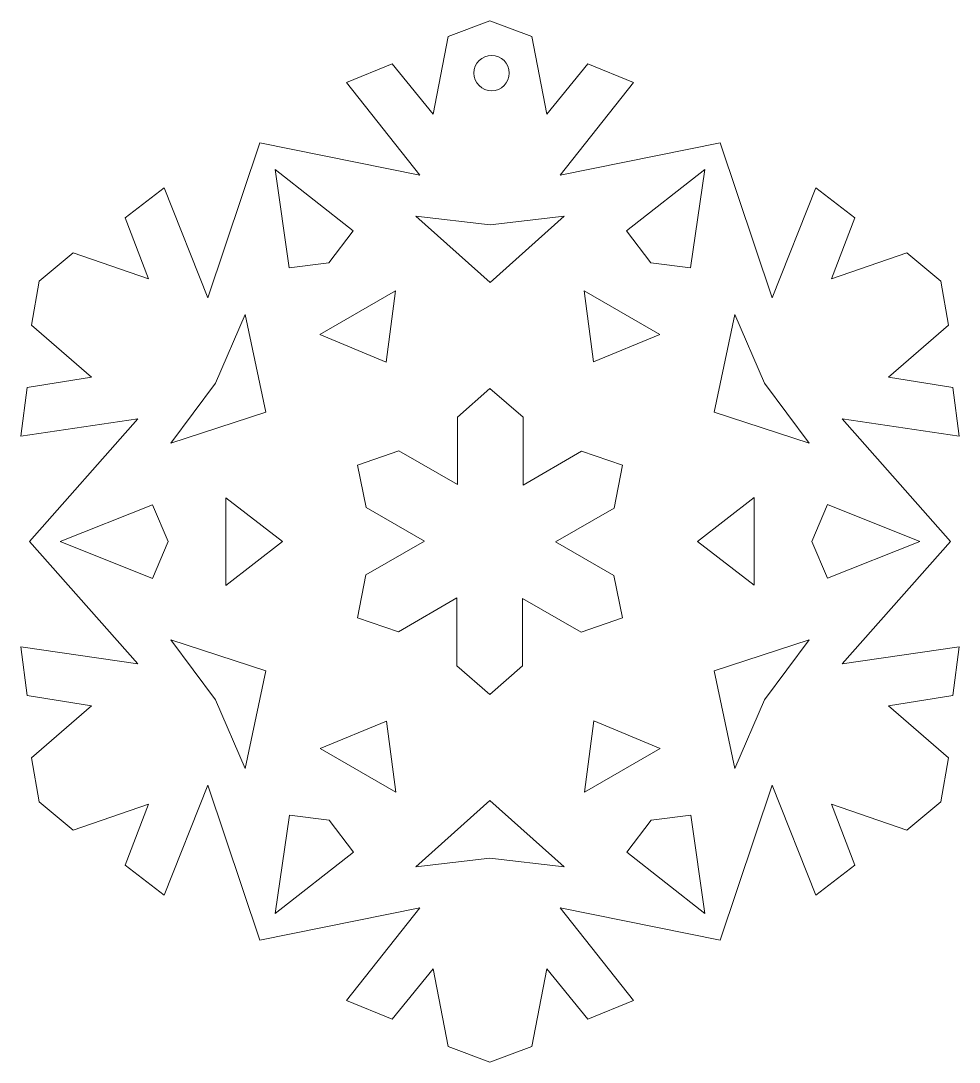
# Model space of a CAD drawing. Header units: millimetres. Extents: x -103 to 102, y -103 to 103.
# Drawn here: x -33.3 to -3.51, y -20.38 to 12.69 of the extents above; entities that cross this region are included whole.
import ezdxf

# ---------------------------------------------------------------- set-up
doc = ezdxf.new("R2010")
doc.units = ezdxf.units.MM
doc.header["$MEASUREMENT"] = 0
doc.layers.add('layer 1', color=7, linetype='Continuous')

msp = doc.modelspace()

# ---------------------------------------------------------------- linework, layer by layer
at = {"layer": 'layer 1', "color": 2, "lineweight": 9}
for points, knots in [([(-11.0914, 8.818), (-11.0914, 8.818), (-11.0914, 8.818), (-11.0914, 8.818), (-11.0914, 8.818), (-11.0914, 8.818), (-9.4403, 3.8983), (-9.4403, 3.8983), (-9.4403, 3.8983), (-9.4403, 3.8983), (-8.0601, 7.3856), (-8.0601, 7.3856), (-8.0601, 7.3856), (-8.0601, 7.3856), (-6.8226, 6.4338), (-6.8226, 6.4338), (-6.8226, 6.4338), (-6.8226, 6.4338), (-7.5545, 4.4978), (-7.5545, 4.4978), (-7.5545, 4.4978), (-7.5545, 4.4978), (-5.1723, 5.323), (-5.1723, 5.323), (-5.1723, 5.323), (-5.1723, 5.323), (-4.0833, 4.423), (-4.0833, 4.423), (-4.0833, 4.423), (-4.0833, 4.423), (-3.8485, 3.0298), (-3.8485, 3.0298), (-3.8485, 3.0298), (-3.8485, 3.0298), (-5.7541, 1.3794), (-5.7541, 1.3794), (-5.7541, 1.3794), (-5.7541, 1.3794), (-3.7115, 1.0452), (-3.7115, 1.0452), (-3.7115, 1.0452), (-3.7115, 1.0452), (-3.506, -0.5023), (-3.506, -0.5023), (-3.506, -0.5023), (-3.506, -0.5023), (-7.2162, 0.0461), (-7.2162, 0.0461), (-7.2162, 0.0461), (-7.2162, 0.0461), (-3.7811, -3.8438), (-3.7811, -3.8438), (-3.7811, -3.8438), (-3.7811, -3.8438), (-7.2162, -7.7335), (-7.2162, -7.7335), (-7.2162, -7.7335), (-7.2162, -7.7335), (-3.506, -7.1851), (-3.506, -7.1851), (-3.506, -7.1851), (-3.506, -7.1851), (-3.7115, -8.7328), (-3.7115, -8.7328), (-3.7115, -8.7328), (-3.7115, -8.7328), (-5.7541, -9.0669), (-5.7541, -9.0669), (-5.7541, -9.0669), (-5.7541, -9.0669), (-3.8485, -10.7174), (-3.8485, -10.7174), (-3.8485, -10.7174), (-3.8485, -10.7174), (-4.0832, -12.1104), (-4.0832, -12.1104), (-4.0832, -12.1104), (-4.0832, -12.1104), (-5.1721, -13.0104), (-5.1721, -13.0104), (-5.1721, -13.0104), (-5.1721, -13.0104), (-7.5545, -12.1854), (-7.5545, -12.1854), (-7.5545, -12.1854), (-7.5545, -12.1854), (-6.8225, -14.1213), (-6.8225, -14.1213), (-6.8225, -14.1213), (-6.8225, -14.1213), (-8.06, -15.0732), (-8.06, -15.0732), (-8.06, -15.0732), (-8.06, -15.0732), (-9.4403, -11.5858), (-9.4403, -11.5858), (-9.4403, -11.5858), (-9.4403, -11.5858), (-11.0913, -16.5056), (-11.0913, -16.5056), (-11.0913, -16.5056), (-11.0913, -16.5056), (-16.1776, -15.4756), (-16.1776, -15.4756), (-16.1776, -15.4756), (-16.1776, -15.4756), (-13.8475, -18.4145), (-13.8475, -18.4145), (-13.8475, -18.4145), (-13.8475, -18.4145), (-15.2905, -19.0104), (-15.2905, -19.0104), (-15.2905, -19.0104), (-15.2905, -19.0104), (-16.6012, -17.4084), (-16.6012, -17.4084), (-16.6012, -17.4084), (-16.6012, -17.4084), (-17.0778, -19.8841), (-17.0778, -19.8841), (-17.0778, -19.8841), (-17.0778, -19.8841), (-18.4017, -20.3773), (-18.4017, -20.3773), (-18.4017, -20.3773), (-18.4017, -20.3773), (-19.7254, -19.8841), (-19.7254, -19.8841), (-19.7254, -19.8841), (-19.7254, -19.8841), (-20.202, -17.4085), (-20.202, -17.4085), (-20.202, -17.4085), (-20.202, -17.4085), (-21.5126, -19.0104), (-21.5126, -19.0104), (-21.5126, -19.0104), (-21.5126, -19.0104), (-22.9556, -18.4145), (-22.9556, -18.4145), (-22.9556, -18.4145), (-22.9556, -18.4145), (-20.6256, -15.4756), (-20.6256, -15.4756), (-20.6256, -15.4756), (-20.6256, -15.4756), (-25.7119, -16.5056), (-25.7119, -16.5056), (-25.7119, -16.5056), (-25.7119, -16.5056), (-27.363, -11.5859), (-27.363, -11.5859), (-27.363, -11.5859), (-27.363, -11.5859), (-28.7432, -15.0732), (-28.7432, -15.0732), (-28.7432, -15.0732), (-28.7432, -15.0732), (-29.9805, -14.1215), (-29.9805, -14.1215), (-29.9805, -14.1215), (-29.9805, -14.1215), (-29.2487, -12.1854), (-29.2487, -12.1854), (-29.2487, -12.1854), (-29.2487, -12.1854), (-31.6309, -13.0106), (-31.6309, -13.0106), (-31.6309, -13.0106), (-31.6309, -13.0106), (-32.7199, -12.1105), (-32.7199, -12.1105), (-32.7199, -12.1105), (-32.7199, -12.1105), (-32.9547, -10.7176), (-32.9547, -10.7176), (-32.9547, -10.7176), (-32.9547, -10.7176), (-31.0491, -9.0669), (-31.0491, -9.0669), (-31.0491, -9.0669), (-31.0491, -9.0669), (-33.0917, -8.7329), (-33.0917, -8.7329), (-33.0917, -8.7329), (-33.0917, -8.7329), (-33.2972, -7.1852), (-33.2972, -7.1852), (-33.2972, -7.1852), (-33.2972, -7.1852), (-29.587, -7.7336), (-29.587, -7.7336), (-29.587, -7.7336), (-29.587, -7.7336), (-33.0223, -3.8439), (-33.0223, -3.8439), (-33.0223, -3.8439), (-33.0223, -3.8439), (-29.587, 0.0459), (-29.587, 0.0459), (-29.587, 0.0459), (-29.587, 0.0459), (-33.2972, -0.5025), (-33.2972, -0.5025), (-33.2972, -0.5025), (-33.2972, -0.5025), (-33.0917, 1.045), (-33.0917, 1.045), (-33.0917, 1.045), (-33.0917, 1.045), (-31.049, 1.3792), (-31.049, 1.3792), (-31.049, 1.3792), (-31.049, 1.3792), (-32.9547, 3.0297), (-32.9547, 3.0297), (-32.9547, 3.0297), (-32.9547, 3.0297), (-32.7199, 4.4228), (-32.7199, 4.4228), (-32.7199, 4.4228), (-32.7199, 4.4228), (-31.6309, 5.3227), (-31.6309, 5.3227), (-31.6309, 5.3227), (-31.6309, 5.3227), (-29.2487, 4.4976), (-29.2487, 4.4976), (-29.2487, 4.4976), (-29.2487, 4.4976), (-29.9805, 6.4335), (-29.9805, 6.4335), (-29.9805, 6.4335), (-29.9805, 6.4335), (-28.7432, 7.3854), (-28.7432, 7.3854), (-28.7432, 7.3854), (-28.7432, 7.3854), (-27.363, 3.8982), (-27.363, 3.8982), (-27.363, 3.8982), (-27.363, 3.8982), (-25.7119, 8.8179), (-25.7119, 8.8179), (-25.7119, 8.8179), (-25.7119, 8.8179), (-20.6256, 7.7879), (-20.6256, 7.7879), (-20.6256, 7.7879), (-20.6256, 7.7879), (-22.9556, 10.7269), (-22.9556, 10.7269), (-22.9556, 10.7269), (-22.9556, 10.7269), (-21.5127, 11.3225), (-21.5127, 11.3225), (-21.5127, 11.3225), (-21.5127, 11.3225), (-20.202, 9.7207), (-20.202, 9.7207), (-20.202, 9.7207), (-20.202, 9.7207), (-19.7255, 12.1963), (-19.7255, 12.1963), (-19.7255, 12.1963), (-19.7255, 12.1963), (-18.4017, 12.6894), (-18.4017, 12.6894), (-18.4017, 12.6894), (-18.4017, 12.6894), (-17.0778, 12.1963), (-17.0778, 12.1963), (-17.0778, 12.1963), (-17.0778, 12.1963), (-16.6012, 9.7207), (-16.6012, 9.7207), (-16.6012, 9.7207), (-16.6012, 9.7207), (-15.2906, 11.3225), (-15.2906, 11.3225), (-15.2906, 11.3225), (-15.2906, 11.3225), (-13.8476, 10.7269), (-13.8476, 10.7269), (-13.8476, 10.7269), (-13.8476, 10.7269), (-16.1776, 7.7879), (-16.1776, 7.7879), (-16.1776, 7.7879), (-16.1776, 7.7879), (-11.0914, 8.818), (-11.0914, 8.818)], [0, 0, 0, 0, 0.0135135, 0.0135135, 0.0135135, 0.0135135, 0.027027, 0.027027, 0.027027, 0.027027, 0.0405405, 0.0405405, 0.0405405, 0.0405405, 0.0540541, 0.0540541, 0.0540541, 0.0540541, 0.0675676, 0.0675676, 0.0675676, 0.0675676, 0.0810811, 0.0810811, 0.0810811, 0.0810811, 0.0945946, 0.0945946, 0.0945946, 0.0945946, 0.1081081, 0.1081081, 0.1081081, 0.1081081, 0.1216216, 0.1216216, 0.1216216, 0.1216216, 0.1351351, 0.1351351, 0.1351351, 0.1351351, 0.1486486, 0.1486486, 0.1486486, 0.1486486, 0.1621622, 0.1621622, 0.1621622, 0.1621622, 0.1756757, 0.1756757, 0.1756757, 0.1756757, 0.1891892, 0.1891892, 0.1891892, 0.1891892, 0.2027027, 0.2027027, 0.2027027, 0.2027027, 0.2162162, 0.2162162, 0.2162162, 0.2162162, 0.2297297, 0.2297297, 0.2297297, 0.2297297, 0.2432432, 0.2432432, 0.2432432, 0.2432432, 0.2567568, 0.2567568, 0.2567568, 0.2567568, 0.2702703, 0.2702703, 0.2702703, 0.2702703, 0.2837838, 0.2837838, 0.2837838, 0.2837838, 0.2972973, 0.2972973, 0.2972973, 0.2972973, 0.3108108, 0.3108108, 0.3108108, 0.3108108, 0.3243243, 0.3243243, 0.3243243, 0.3243243, 0.3378378, 0.3378378, 0.3378378, 0.3378378, 0.3513514, 0.3513514, 0.3513514, 0.3513514, 0.3648649, 0.3648649, 0.3648649, 0.3648649, 0.3783784, 0.3783784, 0.3783784, 0.3783784, 0.3918919, 0.3918919, 0.3918919, 0.3918919, 0.4054054, 0.4054054, 0.4054054, 0.4054054, 0.4189189, 0.4189189, 0.4189189, 0.4189189, 0.4324324, 0.4324324, 0.4324324, 0.4324324, 0.4459459, 0.4459459, 0.4459459, 0.4459459, 0.4594595, 0.4594595, 0.4594595, 0.4594595, 0.472973, 0.472973, 0.472973, 0.472973, 0.4864865, 0.4864865, 0.4864865, 0.4864865, 0.5, 0.5, 0.5, 0.5, 0.5135135, 0.5135135, 0.5135135, 0.5135135, 0.527027, 0.527027, 0.527027, 0.527027, 0.5405405, 0.5405405, 0.5405405, 0.5405405, 0.5540541, 0.5540541, 0.5540541, 0.5540541, 0.5675676, 0.5675676, 0.5675676, 0.5675676, 0.5810811, 0.5810811, 0.5810811, 0.5810811, 0.5945946, 0.5945946, 0.5945946, 0.5945946, 0.6081081, 0.6081081, 0.6081081, 0.6081081, 0.6216216, 0.6216216, 0.6216216, 0.6216216, 0.6351351, 0.6351351, 0.6351351, 0.6351351, 0.6486486, 0.6486486, 0.6486486, 0.6486486, 0.6621622, 0.6621622, 0.6621622, 0.6621622, 0.6756757, 0.6756757, 0.6756757, 0.6756757, 0.6891892, 0.6891892, 0.6891892, 0.6891892, 0.7027027, 0.7027027, 0.7027027, 0.7027027, 0.7162162, 0.7162162, 0.7162162, 0.7162162, 0.7297297, 0.7297297, 0.7297297, 0.7297297, 0.7432432, 0.7432432, 0.7432432, 0.7432432, 0.7567568, 0.7567568, 0.7567568, 0.7567568, 0.7702703, 0.7702703, 0.7702703, 0.7702703, 0.7837838, 0.7837838, 0.7837838, 0.7837838, 0.7972973, 0.7972973, 0.7972973, 0.7972973, 0.8108108, 0.8108108, 0.8108108, 0.8108108, 0.8243243, 0.8243243, 0.8243243, 0.8243243, 0.8378378, 0.8378378, 0.8378378, 0.8378378, 0.8513514, 0.8513514, 0.8513514, 0.8513514, 0.8648649, 0.8648649, 0.8648649, 0.8648649, 0.8783784, 0.8783784, 0.8783784, 0.8783784, 0.8918919, 0.8918919, 0.8918919, 0.8918919, 0.9054054, 0.9054054, 0.9054054, 0.9054054, 0.9189189, 0.9189189, 0.9189189, 0.9189189, 0.9324324, 0.9324324, 0.9324324, 0.9324324, 0.9459459, 0.9459459, 0.9459459, 0.9459459, 0.9594595, 0.9594595, 0.9594595, 0.9594595, 0.972973, 0.972973, 0.972973, 0.972973, 1, 1, 1, 1]), ([(-18.3517, 11.5913), (-18.042, 11.5913), (-17.7909, 11.3403), (-17.7909, 11.0305), (-17.7909, 11.0305), (-17.7909, 10.7208), (-18.042, 10.4697), (-18.3517, 10.4697), (-18.3517, 10.4697), (-18.6615, 10.4697), (-18.9126, 10.7208), (-18.9126, 11.0305), (-18.9126, 11.0305), (-18.9126, 11.3403), (-18.6615, 11.5913), (-18.3517, 11.5913)], [0, 0, 0, 0, 0.2, 0.2, 0.2, 0.2, 0.4, 0.4, 0.4, 0.4, 0.6, 0.6, 0.6, 0.6, 1, 1, 1, 1]), ([(-22.748, 6.0176), (-22.748, 6.0176), (-22.748, 6.0176), (-22.748, 6.0176), (-22.748, 6.0176), (-22.748, 6.0176), (-25.2273, 7.9684), (-25.2273, 7.9684), (-25.2273, 7.9684), (-25.2273, 7.9684), (-24.7773, 4.8459), (-24.7773, 4.8459), (-24.7773, 4.8459), (-24.7773, 4.8459), (-23.5145, 5.0017), (-23.5145, 5.0017), (-23.5145, 5.0017), (-23.5145, 5.0017), (-22.748, 6.0176), (-22.748, 6.0176)], [0, 0, 0, 0, 0.1666667, 0.1666667, 0.1666667, 0.1666667, 0.3333333, 0.3333333, 0.3333333, 0.3333333, 0.5, 0.5, 0.5, 0.5, 0.6666667, 0.6666667, 0.6666667, 0.6666667, 1, 1, 1, 1]), ([(-12.0347, 4.8509), (-12.0347, 4.8509), (-12.0347, 4.8509), (-12.0347, 4.8509), (-12.0347, 4.8509), (-12.0347, 4.8509), (-11.5848, 7.9734), (-11.5848, 7.9734), (-11.5848, 7.9734), (-11.5848, 7.9734), (-14.064, 6.0225), (-14.064, 6.0225), (-14.064, 6.0225), (-14.064, 6.0225), (-13.2976, 5.0068), (-13.2976, 5.0068), (-13.2976, 5.0068), (-13.2976, 5.0068), (-12.0347, 4.8509), (-12.0347, 4.8509)], [0, 0, 0, 0, 0.1666667, 0.1666667, 0.1666667, 0.1666667, 0.3333333, 0.3333333, 0.3333333, 0.3333333, 0.5, 0.5, 0.5, 0.5, 0.6666667, 0.6666667, 0.6666667, 0.6666667, 1, 1, 1, 1]), ([(-18.4, 4.3756), (-18.4, 4.3756), (-18.4, 4.3756), (-18.4, 4.3756), (-18.4, 4.3756), (-18.4, 4.3756), (-16.042, 6.4904), (-16.042, 6.4904), (-16.042, 6.4904), (-16.042, 6.4904), (-18.4, 6.2158), (-18.4, 6.2158), (-18.4, 6.2158), (-18.4, 6.2158), (-20.7581, 6.4904), (-20.7581, 6.4904), (-20.7581, 6.4904), (-20.7581, 6.4904), (-18.4, 4.3756), (-18.4, 4.3756)], [0, 0, 0, 0, 0.1666667, 0.1666667, 0.1666667, 0.1666667, 0.3333333, 0.3333333, 0.3333333, 0.3333333, 0.5, 0.5, 0.5, 0.5, 0.6666667, 0.6666667, 0.6666667, 0.6666667, 1, 1, 1, 1]), ([(-21.3971, 4.1146), (-21.3971, 4.1146), (-21.3971, 4.1146), (-21.3971, 4.1146), (-21.3971, 4.1146), (-21.3971, 4.1146), (-23.8048, 2.7245), (-23.8048, 2.7245), (-23.8048, 2.7245), (-23.8048, 2.7245), (-21.6974, 1.8546), (-21.6974, 1.8546), (-21.6974, 1.8546), (-21.6974, 1.8546), (-21.3971, 4.1146), (-21.3971, 4.1146)], [0, 0, 0, 0, 0.2, 0.2, 0.2, 0.2, 0.4, 0.4, 0.4, 0.4, 0.6, 0.6, 0.6, 0.6, 1, 1, 1, 1]), ([(-13.0073, 2.7296), (-13.0073, 2.7296), (-13.0073, 2.7296), (-13.0073, 2.7296), (-13.0073, 2.7296), (-13.0073, 2.7296), (-15.4149, 4.1196), (-15.4149, 4.1196), (-15.4149, 4.1196), (-15.4149, 4.1196), (-15.1145, 1.8597), (-15.1145, 1.8597), (-15.1145, 1.8597), (-15.1145, 1.8597), (-13.0073, 2.7296), (-13.0073, 2.7296)], [0, 0, 0, 0, 0.2, 0.2, 0.2, 0.2, 0.4, 0.4, 0.4, 0.4, 0.6, 0.6, 0.6, 0.6, 1, 1, 1, 1]), ([(-25.5191, 0.2673), (-25.5191, 0.2673), (-25.5191, 0.2673), (-25.5191, 0.2673), (-25.5191, 0.2673), (-25.5191, 0.2673), (-26.1716, 3.3669), (-26.1716, 3.3669), (-26.1716, 3.3669), (-26.1716, 3.3669), (-27.1128, 1.1874), (-27.1128, 1.1874), (-27.1128, 1.1874), (-27.1128, 1.1874), (-28.5297, -0.7175), (-28.5297, -0.7175), (-28.5297, -0.7175), (-28.5297, -0.7175), (-25.5191, 0.2673), (-25.5191, 0.2673)], [0, 0, 0, 0, 0.1666667, 0.1666667, 0.1666667, 0.1666667, 0.3333333, 0.3333333, 0.3333333, 0.3333333, 0.5, 0.5, 0.5, 0.5, 0.6666667, 0.6666667, 0.6666667, 0.6666667, 1, 1, 1, 1]), ([(-11.2825, 0.2645), (-11.2825, 0.2645), (-11.2825, 0.2645), (-11.2825, 0.2645), (-11.2825, 0.2645), (-11.2825, 0.2645), (-8.2719, -0.7202), (-8.2719, -0.7202), (-8.2719, -0.7202), (-8.2719, -0.7202), (-9.6889, 1.1846), (-9.6889, 1.1846), (-9.6889, 1.1846), (-9.6889, 1.1846), (-10.63, 3.3642), (-10.63, 3.3642), (-10.63, 3.3642), (-10.63, 3.3642), (-11.2825, 0.2645), (-11.2825, 0.2645)], [0, 0, 0, 0, 0.1666667, 0.1666667, 0.1666667, 0.1666667, 0.3333333, 0.3333333, 0.3333333, 0.3333333, 0.5, 0.5, 0.5, 0.5, 0.6666667, 0.6666667, 0.6666667, 0.6666667, 1, 1, 1, 1]), ([(-14.1983, -6.2707), (-14.1983, -6.2707), (-14.4698, -4.9272), (-14.4698, -4.9272), (-14.4698, -4.9272), (-14.4698, -4.9272), (-16.3232, -3.8573), (-16.3232, -3.8573), (-16.3232, -3.8573), (-16.3232, -3.8573), (-14.4582, -2.7806), (-14.4582, -2.7806), (-14.4582, -2.7806), (-14.4582, -2.7806), (-14.1983, -1.417), (-14.1983, -1.417), (-14.1983, -1.417), (-14.1983, -1.417), (-15.4975, -0.9805), (-15.4975, -0.9805), (-15.4975, -0.9805), (-15.4975, -0.9805), (-17.3509, -2.0505), (-17.3509, -2.0505), (-17.3509, -2.0505), (-17.3509, -2.0505), (-17.3509, 0.1029), (-17.3509, 0.1029), (-17.3509, 0.1029), (-17.3509, 0.1029), (-18.4017, 1.0097), (-18.4017, 1.0097), (-18.4017, 1.0097), (-18.4017, 1.0097), (-19.4293, 0.1029), (-19.4293, 0.1029), (-19.4293, 0.1029), (-19.4293, 0.1029), (-19.4293, -2.0372), (-19.4293, -2.0372), (-19.4293, -2.0372), (-19.4293, -2.0372), (-21.2942, -0.9605), (-21.2942, -0.9605), (-21.2942, -0.9605), (-21.2942, -0.9605), (-22.6049, -1.4171), (-22.6049, -1.4171), (-22.6049, -1.4171), (-22.6049, -1.4171), (-22.3335, -2.7605), (-22.3335, -2.7605), (-22.3335, -2.7605), (-22.3335, -2.7605), (-20.4801, -3.8304), (-20.4801, -3.8304), (-20.4801, -3.8304), (-20.4801, -3.8304), (-22.3451, -4.9072), (-22.3451, -4.9072), (-22.3451, -4.9072), (-22.3451, -4.9072), (-22.6049, -6.2707), (-22.6049, -6.2707), (-22.6049, -6.2707), (-22.6049, -6.2707), (-21.3058, -6.7071), (-21.3058, -6.7071), (-21.3058, -6.7071), (-21.3058, -6.7071), (-19.4524, -5.6371), (-19.4524, -5.6371), (-19.4524, -5.6371), (-19.4524, -5.6371), (-19.4524, -7.7906), (-19.4524, -7.7906), (-19.4524, -7.7906), (-19.4524, -7.7906), (-18.4017, -8.6974), (-18.4017, -8.6974), (-18.4017, -8.6974), (-18.4017, -8.6974), (-17.374, -7.7906), (-17.374, -7.7906), (-17.374, -7.7906), (-17.374, -7.7906), (-17.374, -5.6506), (-17.374, -5.6506), (-17.374, -5.6506), (-17.374, -5.6506), (-15.5091, -6.7272), (-15.5091, -6.7272), (-15.5091, -6.7272), (-15.5091, -6.7272), (-14.1983, -6.2707), (-14.1983, -6.2707)], [0, 0, 0, 0, 0.04, 0.04, 0.04, 0.04, 0.08, 0.08, 0.08, 0.08, 0.12, 0.12, 0.12, 0.12, 0.16, 0.16, 0.16, 0.16, 0.2, 0.2, 0.2, 0.2, 0.24, 0.24, 0.24, 0.24, 0.28, 0.28, 0.28, 0.28, 0.32, 0.32, 0.32, 0.32, 0.36, 0.36, 0.36, 0.36, 0.4, 0.4, 0.4, 0.4, 0.44, 0.44, 0.44, 0.44, 0.48, 0.48, 0.48, 0.48, 0.52, 0.52, 0.52, 0.52, 0.56, 0.56, 0.56, 0.56, 0.6, 0.6, 0.6, 0.6, 0.64, 0.64, 0.64, 0.64, 0.68, 0.68, 0.68, 0.68, 0.72, 0.72, 0.72, 0.72, 0.76, 0.76, 0.76, 0.76, 0.8, 0.8, 0.8, 0.8, 0.84, 0.84, 0.84, 0.84, 0.88, 0.88, 0.88, 0.88, 0.92, 0.92, 0.92, 0.92, 1, 1, 1, 1]), ([(-26.7915, -2.4588), (-26.7915, -2.4588), (-26.7915, -2.4588), (-26.7915, -2.4588), (-26.7915, -2.4588), (-26.7915, -2.4588), (-26.7915, -5.2388), (-26.7915, -5.2388), (-26.7915, -5.2388), (-26.7915, -5.2388), (-24.9846, -3.8488), (-24.9846, -3.8488), (-24.9846, -3.8488), (-24.9846, -3.8488), (-26.7915, -2.4588), (-26.7915, -2.4588)], [0, 0, 0, 0, 0.2, 0.2, 0.2, 0.2, 0.4, 0.4, 0.4, 0.4, 0.6, 0.6, 0.6, 0.6, 1, 1, 1, 1]), ([(-10.0117, -5.2289), (-10.0117, -5.2289), (-10.0117, -5.2289), (-10.0117, -5.2289), (-10.0117, -5.2289), (-10.0117, -5.2289), (-10.0117, -2.4489), (-10.0117, -2.4489), (-10.0117, -2.4489), (-10.0117, -2.4489), (-11.8187, -3.8388), (-11.8187, -3.8388), (-11.8187, -3.8388), (-11.8187, -3.8388), (-10.0117, -5.2289), (-10.0117, -5.2289)], [0, 0, 0, 0, 0.2, 0.2, 0.2, 0.2, 0.4, 0.4, 0.4, 0.4, 0.6, 0.6, 0.6, 0.6, 1, 1, 1, 1]), ([(-29.115, -2.6772), (-29.115, -2.6772), (-29.115, -2.6772), (-29.115, -2.6772), (-29.115, -2.6772), (-29.115, -2.6772), (-32.044, -3.8488), (-32.044, -3.8488), (-32.044, -3.8488), (-32.044, -3.8488), (-29.115, -5.0205), (-29.115, -5.0205), (-29.115, -5.0205), (-29.115, -5.0205), (-28.6186, -3.8488), (-28.6186, -3.8488), (-28.6186, -3.8488), (-28.6186, -3.8488), (-29.115, -2.6772), (-29.115, -2.6772)], [0, 0, 0, 0, 0.1666667, 0.1666667, 0.1666667, 0.1666667, 0.3333333, 0.3333333, 0.3333333, 0.3333333, 0.5, 0.5, 0.5, 0.5, 0.6666667, 0.6666667, 0.6666667, 0.6666667, 1, 1, 1, 1]), ([(-7.6882, -5.0105), (-7.6882, -5.0105), (-7.6882, -5.0105), (-7.6882, -5.0105), (-7.6882, -5.0105), (-7.6882, -5.0105), (-4.7592, -3.8388), (-4.7592, -3.8388), (-4.7592, -3.8388), (-4.7592, -3.8388), (-7.6882, -2.6672), (-7.6882, -2.6672), (-7.6882, -2.6672), (-7.6882, -2.6672), (-8.1848, -3.8388), (-8.1848, -3.8388), (-8.1848, -3.8388), (-8.1848, -3.8388), (-7.6882, -5.0105), (-7.6882, -5.0105)], [0, 0, 0, 0, 0.1666667, 0.1666667, 0.1666667, 0.1666667, 0.3333333, 0.3333333, 0.3333333, 0.3333333, 0.5, 0.5, 0.5, 0.5, 0.6666667, 0.6666667, 0.6666667, 0.6666667, 1, 1, 1, 1]), ([(-25.5207, -7.9521), (-25.5207, -7.9521), (-25.5207, -7.9521), (-25.5207, -7.9521), (-25.5207, -7.9521), (-25.5207, -7.9521), (-28.5314, -6.9674), (-28.5314, -6.9674), (-28.5314, -6.9674), (-28.5314, -6.9674), (-27.1144, -8.8722), (-27.1144, -8.8722), (-27.1144, -8.8722), (-27.1144, -8.8722), (-26.1731, -11.0517), (-26.1731, -11.0517), (-26.1731, -11.0517), (-26.1731, -11.0517), (-25.5207, -7.9521), (-25.5207, -7.9521)], [0, 0, 0, 0, 0.1666667, 0.1666667, 0.1666667, 0.1666667, 0.3333333, 0.3333333, 0.3333333, 0.3333333, 0.5, 0.5, 0.5, 0.5, 0.6666667, 0.6666667, 0.6666667, 0.6666667, 1, 1, 1, 1]), ([(-11.2842, -7.955), (-11.2842, -7.955), (-11.2842, -7.955), (-11.2842, -7.955), (-11.2842, -7.955), (-11.2842, -7.955), (-10.6317, -11.0546), (-10.6317, -11.0546), (-10.6317, -11.0546), (-10.6317, -11.0546), (-9.6904, -8.8752), (-9.6904, -8.8752), (-9.6904, -8.8752), (-9.6904, -8.8752), (-8.2735, -6.9703), (-8.2735, -6.9703), (-8.2735, -6.9703), (-8.2735, -6.9703), (-11.2842, -7.955), (-11.2842, -7.955)], [0, 0, 0, 0, 0.1666667, 0.1666667, 0.1666667, 0.1666667, 0.3333333, 0.3333333, 0.3333333, 0.3333333, 0.5, 0.5, 0.5, 0.5, 0.6666667, 0.6666667, 0.6666667, 0.6666667, 1, 1, 1, 1]), ([(-23.7961, -10.4173), (-23.7961, -10.4173), (-23.7961, -10.4173), (-23.7961, -10.4173), (-23.7961, -10.4173), (-23.7961, -10.4173), (-21.3884, -11.8073), (-21.3884, -11.8073), (-21.3884, -11.8073), (-21.3884, -11.8073), (-21.6888, -9.5473), (-21.6888, -9.5473), (-21.6888, -9.5473), (-21.6888, -9.5473), (-23.7961, -10.4173), (-23.7961, -10.4173)], [0, 0, 0, 0, 0.2, 0.2, 0.2, 0.2, 0.4, 0.4, 0.4, 0.4, 0.6, 0.6, 0.6, 0.6, 1, 1, 1, 1]), ([(-15.4062, -11.8024), (-15.4062, -11.8024), (-15.4062, -11.8024), (-15.4062, -11.8024), (-15.4062, -11.8024), (-15.4062, -11.8024), (-12.9984, -10.4123), (-12.9984, -10.4123), (-12.9984, -10.4123), (-12.9984, -10.4123), (-15.1059, -9.5423), (-15.1059, -9.5423), (-15.1059, -9.5423), (-15.1059, -9.5423), (-15.4062, -11.8024), (-15.4062, -11.8024)], [0, 0, 0, 0, 0.2, 0.2, 0.2, 0.2, 0.4, 0.4, 0.4, 0.4, 0.6, 0.6, 0.6, 0.6, 1, 1, 1, 1]), ([(-18.4033, -12.0634), (-18.4033, -12.0634), (-18.4033, -12.0634), (-18.4033, -12.0634), (-18.4033, -12.0634), (-18.4033, -12.0634), (-20.7614, -14.1782), (-20.7614, -14.1782), (-20.7614, -14.1782), (-20.7614, -14.1782), (-18.4033, -13.9035), (-18.4033, -13.9035), (-18.4033, -13.9035), (-18.4033, -13.9035), (-16.0452, -14.1782), (-16.0452, -14.1782), (-16.0452, -14.1782), (-16.0452, -14.1782), (-18.4033, -12.0634), (-18.4033, -12.0634)], [0, 0, 0, 0, 0.1666667, 0.1666667, 0.1666667, 0.1666667, 0.3333333, 0.3333333, 0.3333333, 0.3333333, 0.5, 0.5, 0.5, 0.5, 0.6666667, 0.6666667, 0.6666667, 0.6666667, 1, 1, 1, 1]), ([(-24.7686, -12.5386), (-24.7686, -12.5386), (-24.7686, -12.5386), (-24.7686, -12.5386), (-24.7686, -12.5386), (-24.7686, -12.5386), (-25.2186, -15.6609), (-25.2186, -15.6609), (-25.2186, -15.6609), (-25.2186, -15.6609), (-22.7393, -13.7101), (-22.7393, -13.7101), (-22.7393, -13.7101), (-22.7393, -13.7101), (-23.5059, -12.6943), (-23.5059, -12.6943), (-23.5059, -12.6943), (-23.5059, -12.6943), (-24.7686, -12.5386), (-24.7686, -12.5386)], [0, 0, 0, 0, 0.1666667, 0.1666667, 0.1666667, 0.1666667, 0.3333333, 0.3333333, 0.3333333, 0.3333333, 0.5, 0.5, 0.5, 0.5, 0.6666667, 0.6666667, 0.6666667, 0.6666667, 1, 1, 1, 1]), ([(-14.0554, -13.7052), (-14.0554, -13.7052), (-14.0554, -13.7052), (-14.0554, -13.7052), (-14.0554, -13.7052), (-14.0554, -13.7052), (-11.5761, -15.6559), (-11.5761, -15.6559), (-11.5761, -15.6559), (-11.5761, -15.6559), (-12.0261, -12.5335), (-12.0261, -12.5335), (-12.0261, -12.5335), (-12.0261, -12.5335), (-13.2889, -12.6895), (-13.2889, -12.6895), (-13.2889, -12.6895), (-13.2889, -12.6895), (-14.0554, -13.7052), (-14.0554, -13.7052)], [0, 0, 0, 0, 0.1666667, 0.1666667, 0.1666667, 0.1666667, 0.3333333, 0.3333333, 0.3333333, 0.3333333, 0.5, 0.5, 0.5, 0.5, 0.6666667, 0.6666667, 0.6666667, 0.6666667, 1, 1, 1, 1])]:
    msp.add_open_spline(points, degree=3, knots=knots, dxfattribs=at)

doc.saveas('drawing.dxf')
